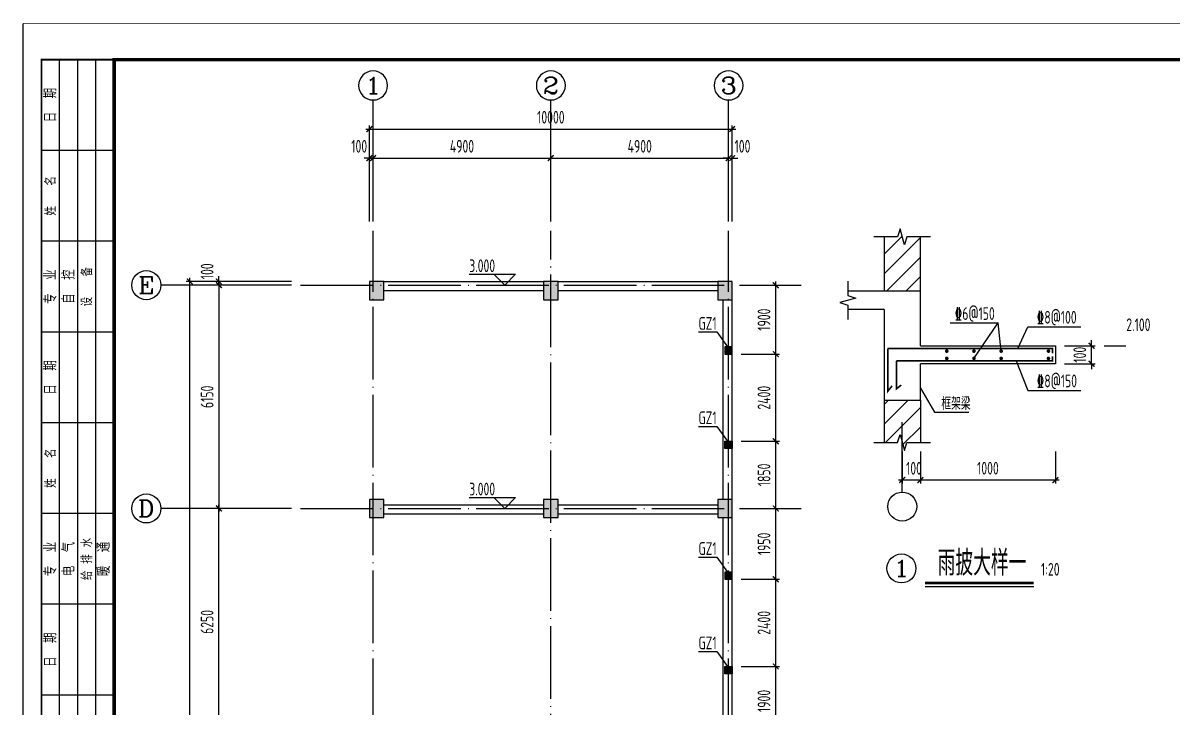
# Model space of a CAD drawing. Extents: x 287149 to 898857, y 100802 to 160212.
# Drawn here: x 710637 to 742308, y 123967 to 142832 of the extents above; entities that cross this region are included whole.
import ezdxf
from ezdxf.enums import TextEntityAlignment as Align

# ---------------------------------------------------------------- set-up
doc = ezdxf.new("R2010")
doc.units = 0
doc.header["$LTSCALE"] = 1000
doc.linetypes.add('DOTE', pattern=[2.42, 2, -0.2, 0.02, -0.2])
doc.layers.get('0').update_dxf_attribs({"linetype": 'CONTINUOUS'})
doc.layers.get('DEFPOINTS').update_dxf_attribs({"linetype": 'CONTINUOUS'})
for name, color, linetype in [('AXIS', 8, 'DOTE'), ('AXIS_DIM', 3, 'CONTINUOUS'), ('AXIS_TEXT', 3, 'CONTINUOUS'), ('COLU', 7, 'CONTINUOUS'), ('DIM', 3, 'CONTINUOUS'), ('FRAME', 3, 'CONTINUOUS'), ('GJ', 1, 'CONTINUOUS'), ('S_BEAM', 4, 'CONTINUOUS'), ('S_CL', 2, 'CONTINUOUS'), ('TEXT', 7, 'CONTINUOUS'), ('THIN', 7, 'CONTINUOUS'), ('WALL', 6, 'CONTINUOUS'), ('填充', 8, 'CONTINUOUS'), ('柱涂实', 54, 'CONTINUOUS'), ('第三道尺寸线', 4, 'CONTINUOUS')]:
    doc.layers.add(name, color=color, linetype=linetype)
doc.layers.add('rein', color=1, linetype='CONTINUOUS', lineweight=18)
doc.styles.add('_AXIS', font='complex.shx', dxfattribs={"bigfont": 'gbcbig.shx'})
doc.styles.add('_TCH_AXIS', font='COMPLEX', dxfattribs={"bigfont": 'GBCBIG'})
doc.styles.add('COMPLEX', font='COMPLEX')
doc.styles.add('DXFS', font='txt.shx', dxfattribs={"width": 0.7, "bigfont": 'dxfs.shx'})
doc.styles.add('TSSD_Dimension', font='tssdeng.shx', dxfattribs={"width": 0.7, "bigfont": 'hztxt.shx'})
doc.styles.add('TSSD_Label', font='tssdeng.shx', dxfattribs={"width": 0.7, "bigfont": 'aHzTXT.shx'})
doc.styles.add('TSSD_Rein', font='tssdeng.shx', dxfattribs={"width": 0.7, "bigfont": 'hztxt.shx'})
doc.dimstyles.new('TSSD_100_100', dxfattribs={"dimtxt": 350, "dimasz": 150, "dimexe": 100, "dimexo": 250, "dimgap": 150, "dimtad": 1, "dimdec": 0, "dimzin": 0, "dimdsep": 46, "dimtxsty": 'TSSD_Dimension', "dimblk": 'ARCHTICK', "dimcen": 0, "dimdle": 100, "dimclrd": 3, "dimclre": 3, "dimclrt": 7, "dimadec": 0, "dimazin": 0, "dimtfac": 1, "dimtdec": 0, "dimtix": 1, "dimtmove": 2, "dimatfit": 3, "dimfxl": 100, "dimtolj": 1, "dimtzin": 0, "dimarcsym": 0})
doc.dimstyles.new('TSSD_20_100', dxfattribs={"dimtxt": 350, "dimasz": 150, "dimexe": 100, "dimexo": 250, "dimgap": 150, "dimtad": 1, "dimdec": 0, "dimlfac": 0.2, "dimzin": 0, "dimdsep": 46, "dimtxsty": 'TSSD_Dimension', "dimblk": 'ARCHTICK', "dimcen": 0, "dimdle": 100, "dimclrd": 256, "dimclre": 256, "dimclrt": 55, "dimadec": 0, "dimazin": 0, "dimtfac": 1, "dimtdec": 0, "dimtix": 1, "dimtmove": 2, "dimatfit": 3, "dimldrblk": '_tsdbk', "dimfxl": 100, "dimtolj": 1, "dimtzin": 0, "dimarcsym": 0})

# ---------------------------------------------------------------- blocks, each defined once
blk = doc.blocks.new('_ARCHTICK')
at = {"color": 0}
blk.add_lwpolyline([(-0.53033, -0.53033, 0.25, 0.25, 0), (0.53033, 0.53033, 0.5, 0.5, 0)], format="xyseb", dxfattribs=at)
blk = doc.blocks.new('*D230')
at = {"layer": 'AXIS_DIM', "color": 3, "lineweight": -2}
for p, q in [((720186.971394, 139111.631469), (725286.971394, 139111.631469)), ((720286.971394, 137361.708046), (720286.971394, 139211.631469)), ((725186.971394, 137361.708046), (725186.971394, 139211.631469))]:
    blk.add_line(p, q, dxfattribs=at)
at = {"layer": 'DEFPOINTS', "color": 0}
for p in [(725186.971394, 139111.631469), (720286.971394, 137111.708046), (725186.971394, 137111.708046)]:
    blk.add_point(p, dxfattribs=at)
at = {"layer": 'AXIS_DIM', "color": 3, "lineweight": -2, "xscale": 150, "yscale": 150, "zscale": 150, "rotation": 180}
blk.add_blockref('_ARCHTICK', (720286.971394, 139111.631469), dxfattribs=at)
at = {"layer": 'AXIS_DIM', "color": 3, "lineweight": -2, "xscale": 150, "yscale": 150, "zscale": 150}
blk.add_blockref('_ARCHTICK', (725186.971394, 139111.631469), dxfattribs=at)
at = {"layer": 'AXIS_DIM', "color": 7, "insert": (722736.971394, 139436.631469), "char_height": 350, "attachment_point": 5, "style": 'TSSD_Dimension'}
blk.add_mtext('\\A1;4900', dxfattribs=at)
blk = doc.blocks.new('*D231')
at = {"layer": 'AXIS_DIM', "color": 3, "lineweight": -2}
for p, q in [((725086.971394, 139111.631469), (730186.971394, 139111.631469)), ((725186.971394, 137361.708046), (725186.971394, 139211.631469)), ((730086.971394, 137361.708046), (730086.971394, 139211.631469))]:
    blk.add_line(p, q, dxfattribs=at)
at = {"layer": 'DEFPOINTS', "color": 0}
for p in [(730086.971394, 139111.631469), (725186.971394, 137111.708046), (730086.971394, 137111.708046)]:
    blk.add_point(p, dxfattribs=at)
at = {"layer": 'AXIS_DIM', "color": 3, "lineweight": -2, "xscale": 150, "yscale": 150, "zscale": 150, "rotation": 180}
blk.add_blockref('_ARCHTICK', (725186.971394, 139111.631469), dxfattribs=at)
at = {"layer": 'AXIS_DIM', "color": 3, "lineweight": -2, "xscale": 150, "yscale": 150, "zscale": 150}
blk.add_blockref('_ARCHTICK', (730086.971394, 139111.631469), dxfattribs=at)
at = {"layer": 'AXIS_DIM', "color": 7, "insert": (727636.971394, 139436.631469), "char_height": 350, "attachment_point": 5, "style": 'TSSD_Dimension'}
blk.add_mtext('\\A1;4900', dxfattribs=at)
blk = doc.blocks.new('*D234')
at = {"layer": 'AXIS_DIM', "color": 3, "lineweight": -2}
for p, q in [((718036.971394, 135611.708046), (715937.044864, 135611.708046)), ((716037.044864, 135711.708046), (716037.044864, 129361.708046)), ((718036.971394, 129461.708046), (715937.044864, 129461.708046))]:
    blk.add_line(p, q, dxfattribs=at)
at = {"layer": 'DEFPOINTS', "color": 0}
for p in [(718286.971394, 135611.708046), (716037.044864, 129461.708046), (718286.971394, 129461.708046)]:
    blk.add_point(p, dxfattribs=at)
at = {"layer": 'AXIS_DIM', "color": 3, "lineweight": -2, "xscale": 150, "yscale": 150, "zscale": 150}
for p, rotation in [((716037.044864, 135611.708046), 90), ((716037.044864, 129461.708046), 270)]:
    blk.add_blockref('_ARCHTICK', p, dxfattribs=dict(at, rotation=rotation))
at = {"layer": 'AXIS_DIM', "color": 7, "insert": (715712.044864, 132536.708046), "char_height": 350, "attachment_point": 5, "rotation": 90, "style": 'TSSD_Dimension'}
blk.add_mtext('\\A1;6150', dxfattribs=at)
blk = doc.blocks.new('*D235')
at = {"layer": 'AXIS_DIM', "color": 3, "lineweight": -2}
for p, q in [((720186.971394, 137361.708046), (720186.971394, 140011.631469)), ((730186.971394, 137361.708046), (730186.971394, 140011.631469)), ((720086.971394, 139911.631469), (730286.971394, 139911.631469))]:
    blk.add_line(p, q, dxfattribs=at)
at = {"layer": 'DEFPOINTS', "color": 0}
for p in [(730186.971394, 139911.631469), (720186.971394, 137111.708046), (730186.971394, 137111.708046)]:
    blk.add_point(p, dxfattribs=at)
at = {"layer": 'AXIS_DIM', "color": 3, "lineweight": -2, "xscale": 150, "yscale": 150, "zscale": 150, "rotation": 180}
blk.add_blockref('_ARCHTICK', (720186.971394, 139911.631469), dxfattribs=at)
at = {"layer": 'AXIS_DIM', "color": 3, "lineweight": -2, "xscale": 150, "yscale": 150, "zscale": 150}
blk.add_blockref('_ARCHTICK', (730186.971394, 139911.631469), dxfattribs=at)
at = {"layer": 'AXIS_DIM', "color": 7, "insert": (725186.971394, 140236.631469), "char_height": 350, "attachment_point": 5, "style": 'TSSD_Dimension'}
blk.add_mtext('\\A1;10000', dxfattribs=at)
blk = doc.blocks.new('*D236')
at = {"layer": 'AXIS_DIM', "color": 3, "lineweight": -2}
for p, q in [((718036.971394, 135711.708046), (715137.044864, 135711.708046)), ((715237.044864, 110611.708046), (715237.044864, 135811.708046)), ((718036.971394, 110711.708046), (715137.044864, 110711.708046))]:
    blk.add_line(p, q, dxfattribs=at)
at = {"layer": 'DEFPOINTS', "color": 0}
for p in [(715237.044864, 135711.708046), (718286.971394, 135711.708046), (718286.971394, 110711.708046)]:
    blk.add_point(p, dxfattribs=at)
at = {"layer": 'AXIS_DIM', "color": 3, "lineweight": -2, "xscale": 150, "yscale": 150, "zscale": 150}
for p, rotation in [((715237.044864, 135711.708046), 90), ((715237.044864, 110711.708046), 270)]:
    blk.add_blockref('_ARCHTICK', p, dxfattribs=dict(at, rotation=rotation))
at = {"layer": 'AXIS_DIM', "color": 7, "insert": (714912.044864, 123211.708046), "char_height": 350, "attachment_point": 5, "rotation": 90, "style": 'TSSD_Dimension'}
blk.add_mtext('\\A1;25000', dxfattribs=at)
blk = doc.blocks.new('*D238')
at = {"layer": 'AXIS_DIM', "color": 3, "lineweight": -2}
for p, q in [((718036.971394, 135711.708046), (715937.044864, 135711.708046)), ((718036.971394, 135611.708046), (715937.044864, 135611.708046)), ((716037.044864, 135711.708046), (716037.044864, 135861.708046)), ((716037.044864, 135611.708046), (716037.044864, 135711.708046)), ((716037.044864, 135611.708046), (716037.044864, 135461.708046))]:
    blk.add_line(p, q, dxfattribs=at)
at = {"layer": 'DEFPOINTS', "color": 0}
for p in [(716037.044864, 135711.708046), (718286.971394, 135711.708046), (718286.971394, 135611.708046)]:
    blk.add_point(p, dxfattribs=at)
at = {"layer": 'AXIS_DIM', "color": 3, "lineweight": -2, "xscale": 150, "yscale": 150, "zscale": 150}
for p, rotation in [((716037.044864, 135711.708046), 270), ((716037.044864, 135611.708046), 90)]:
    blk.add_blockref('_ARCHTICK', p, dxfattribs=dict(at, rotation=rotation))
at = {"layer": 'AXIS_DIM', "color": 7, "insert": (715712.044864, 135993.951635), "char_height": 350, "attachment_point": 5, "rotation": 90, "style": 'TSSD_Dimension'}
blk.add_mtext('\\A1;100', dxfattribs=at)
blk = doc.blocks.new('*D239')
at = {"layer": 'AXIS_DIM', "color": 3, "lineweight": -2}
for p, q in [((730086.971394, 139111.631469), (729936.971394, 139111.631469)), ((730086.971394, 137361.708046), (730086.971394, 139211.631469)), ((730086.971394, 139111.631469), (730186.971394, 139111.631469)), ((730186.971394, 137361.708046), (730186.971394, 139211.631469)), ((730186.971394, 139111.631469), (730336.971394, 139111.631469))]:
    blk.add_line(p, q, dxfattribs=at)
at = {"layer": 'DEFPOINTS', "color": 0}
for p in [(730186.971394, 139111.631469), (730086.971394, 137111.708046), (730186.971394, 137111.708046)]:
    blk.add_point(p, dxfattribs=at)
at = {"layer": 'AXIS_DIM', "color": 3, "lineweight": -2, "xscale": 150, "yscale": 150, "zscale": 150}
blk.add_blockref('_ARCHTICK', (730086.971394, 139111.631469), dxfattribs=at)
at = {"layer": 'AXIS_DIM', "color": 3, "lineweight": -2, "xscale": 150, "yscale": 150, "zscale": 150, "rotation": 180}
blk.add_blockref('_ARCHTICK', (730186.971394, 139111.631469), dxfattribs=at)
at = {"layer": 'AXIS_DIM', "color": 7, "insert": (730469.214984, 139436.631469), "char_height": 350, "attachment_point": 5, "style": 'TSSD_Dimension'}
blk.add_mtext('\\A1;100', dxfattribs=at)
blk = doc.blocks.new('*D240')
at = {"layer": 'AXIS_DIM', "color": 3, "lineweight": -2}
for p, q in [((720186.971394, 139111.631469), (720036.971394, 139111.631469)), ((720186.971394, 137361.708046), (720186.971394, 139211.631469)), ((720286.971394, 139111.631469), (720186.971394, 139111.631469)), ((720286.971394, 137361.708046), (720286.971394, 139211.631469)), ((720286.971394, 139111.631469), (720436.971394, 139111.631469))]:
    blk.add_line(p, q, dxfattribs=at)
at = {"layer": 'DEFPOINTS', "color": 0}
for p in [(720186.971394, 139111.631469), (720186.971394, 137111.708046), (720286.971394, 137111.708046)]:
    blk.add_point(p, dxfattribs=at)
at = {"layer": 'AXIS_DIM', "color": 3, "lineweight": -2, "xscale": 150, "yscale": 150, "zscale": 150}
blk.add_blockref('_ARCHTICK', (720186.971394, 139111.631469), dxfattribs=at)
at = {"layer": 'AXIS_DIM', "color": 3, "lineweight": -2, "xscale": 150, "yscale": 150, "zscale": 150, "rotation": 180}
blk.add_blockref('_ARCHTICK', (720286.971394, 139111.631469), dxfattribs=at)
at = {"layer": 'AXIS_DIM', "color": 7, "insert": (719904.727804, 139436.631469), "char_height": 350, "attachment_point": 5, "style": 'TSSD_Dimension'}
blk.add_mtext('\\A1;100', dxfattribs=at)
blk = doc.blocks.new('_AXISO')
blk.add_circle((0, 0), 0.5)
at = {"layer": 'AXIS_TEXT', "style": 'COMPLEX', "width": 1.041667}
blk.add_attdef('A', text='', height=0.56, dxfattribs=at).set_placement((-0.25, -0.28), (0.25, -0.28), align=Align.FIT)
blk = doc.blocks.new('*D241')
at = {"layer": 'AXIS_DIM', "color": 3, "lineweight": -2}
for p, q in [((716037.044864, 123111.708046), (716037.044864, 129561.708046)), ((718036.971394, 129461.708046), (715937.044864, 129461.708046)), ((718036.971394, 123211.708046), (715937.044864, 123211.708046))]:
    blk.add_line(p, q, dxfattribs=at)
at = {"layer": 'DEFPOINTS', "color": 0}
for p in [(716037.044864, 129461.708046), (718286.971394, 129461.708046), (718286.971394, 123211.708046)]:
    blk.add_point(p, dxfattribs=at)
at = {"layer": 'AXIS_DIM', "color": 3, "lineweight": -2, "xscale": 150, "yscale": 150, "zscale": 150}
for p, rotation in [((716037.044864, 129461.708046), 90), ((716037.044864, 123211.708046), 270)]:
    blk.add_blockref('_ARCHTICK', p, dxfattribs=dict(at, rotation=rotation))
at = {"layer": 'AXIS_DIM', "color": 7, "insert": (715712.044864, 126336.708046), "char_height": 350, "attachment_point": 5, "rotation": 90, "style": 'TSSD_Dimension'}
blk.add_mtext('\\A1;6250', dxfattribs=at)
blk = doc.blocks.new('A$C2F0C53E4')
at = {"layer": 'FRAME', "lineweight": 18}
blk.add_line((0, 0), (0, 42000), dxfattribs=at)
at = {"layer": 'FRAME'}
for points, const_width in [([(10, 42010), (10, 10), (59410, 10), (59410, 42010)], 20), ([(2510, 41010), (2510, 1010), (58410, 1010), (58410, 41010)], 100)]:
    blk.add_lwpolyline(points, close=True, dxfattribs=dict(at, const_width=const_width))
at = {"layer": 'FRAME', "const_width": 50}
blk.add_lwpolyline([(2510, 41010), (510, 41010), (510, 18510), (2510, 18510)], dxfattribs=at)
at = {"layer": 'FRAME'}
for points in [[(1010, 18510), (1010, 41010)], [(1510, 18510), (1510, 41010)], [(2010, 18510), (2010, 41010)], [(2510, 38510), (510, 38510)], [(2510, 36010), (510, 36010)], [(2510, 33510), (510, 33510)], [(2510, 31010), (510, 31010)], [(2510, 28510), (510, 28510)], [(2510, 26010), (510, 26010)], [(2510, 23510), (510, 23510)]]:
    blk.add_lwpolyline(points, dxfattribs=at)
at = {"layer": 'FRAME', "char_height": 300, "attachment_point": 5, "rotation": 90, "style": 'DXFS'}
for s, insert, width in [('{\\f宋体|b0|i0|c134|p2;日\\Ftxt.shx,dxfs.shx|c134;  \\f宋体|b0|i0|c134|p2;期\\P}', (760, 39760), 1132.5), ('姓   名', (760, 37260), 1185), ('{\\f宋体|b0|i0|c134|p2;专\\Ftxt.shx,dxfs.shx|c134;  \\f宋体|b0|i0|c134|p2;业\\P}', (760, 34760), 1203.38), ('{\\f宋体|b0|i0|c134|p2;自\\Ftxt.shx,dxfs.shx|c134;  \\f宋体|b0|i0|c134|p2;控\\P}', (1260, 34760), 1148.25), ('设   备', (1760, 34760), 1227), ('{\\f宋体|b0|i0|c134|p2;日\\Ftxt.shx,dxfs.shx|c134;  \\f宋体|b0|i0|c134|p2;期\\P}', (760, 32260), 1132.5), ('姓   名', (760, 29760), 1185), ('{\\f宋体|b0|i0|c134|p2;专\\Ftxt.shx,dxfs.shx|c134;  \\f宋体|b0|i0|c134|p2;业\\P}', (760, 27260), 1203.38), ('{\\f宋体|b0|i0|c134|p2;电\\Ftxt.shx,dxfs.shx|c134;  \\f宋体|b0|i0|c134|p2;气\\P}', (1260, 27260), 1182.38), ('给 排 水', (1760, 27260), 1352.62), ('{\\f宋体|b0|i0|c134|p2;暖\\Ftxt.shx,dxfs.shx|c134;  \\f宋体|b0|i0|c134|p2;通\\P}', (2230, 27260), 1200.75), ('{\\f宋体|b0|i0|c134|p2;日\\Ftxt.shx,dxfs.shx|c134;  \\f宋体|b0|i0|c134|p2;期\\P}', (760, 24760), 1132.5)]:
    blk.add_mtext(s, dxfattribs=dict(at, insert=insert, width=width))
blk = doc.blocks.new('*D293')
at = {"layer": 'DEFPOINTS', "color": 0}
for p in [(730186.970631, 135611.708046), (731386.970631, 135611.708046), (730186.970631, 133711.708046)]:
    blk.add_point(p, dxfattribs=at)
at = {"layer": '第三道尺寸线', "color": 3, "lineweight": -2}
for p, q in [((730436.970631, 135611.708046), (731486.970631, 135611.708046)), ((731386.970631, 133611.708046), (731386.970631, 135711.708046)), ((730436.970631, 133711.708046), (731486.970631, 133711.708046))]:
    blk.add_line(p, q, dxfattribs=at)
at = {"layer": '第三道尺寸线', "color": 3, "lineweight": -2, "xscale": 150, "yscale": 150, "zscale": 150}
for p, rotation in [((731386.970631, 135611.708046), 90), ((731386.970631, 133711.708046), 270)]:
    blk.add_blockref('_ARCHTICK', p, dxfattribs=dict(at, rotation=rotation))
at = {"layer": '第三道尺寸线', "color": 7, "insert": (731061.970631, 134661.708046), "char_height": 350, "attachment_point": 5, "rotation": 90, "style": 'TSSD_Dimension'}
blk.add_mtext('\\A1;1900', dxfattribs=at)
blk = doc.blocks.new('*D294')
at = {"layer": 'DEFPOINTS', "color": 0}
for p in [(730186.970631, 133711.708046), (731386.970631, 133711.708046), (730186.970631, 131311.708046)]:
    blk.add_point(p, dxfattribs=at)
at = {"layer": '第三道尺寸线', "color": 3, "lineweight": -2}
for p, q in [((730436.970631, 133711.708046), (731486.970631, 133711.708046)), ((731386.970631, 131211.708046), (731386.970631, 133811.708046)), ((730436.970631, 131311.708046), (731486.970631, 131311.708046))]:
    blk.add_line(p, q, dxfattribs=at)
at = {"layer": '第三道尺寸线', "color": 3, "lineweight": -2, "xscale": 150, "yscale": 150, "zscale": 150}
for p, rotation in [((731386.970631, 133711.708046), 90), ((731386.970631, 131311.708046), 270)]:
    blk.add_blockref('_ARCHTICK', p, dxfattribs=dict(at, rotation=rotation))
at = {"layer": '第三道尺寸线', "color": 7, "insert": (731061.970631, 132511.708046), "char_height": 350, "attachment_point": 5, "rotation": 90, "style": 'TSSD_Dimension'}
blk.add_mtext('\\A1;2400', dxfattribs=at)
blk = doc.blocks.new('*D295')
at = {"layer": 'DEFPOINTS', "color": 0}
for p in [(730186.970631, 131311.708046), (731386.970631, 131311.708046), (730186.970631, 129461.708046)]:
    blk.add_point(p, dxfattribs=at)
at = {"layer": '第三道尺寸线', "color": 3, "lineweight": -2}
for p, q in [((730436.970631, 131311.708046), (731486.970631, 131311.708046)), ((731386.970631, 129361.708046), (731386.970631, 131411.708046)), ((730436.970631, 129461.708046), (731486.970631, 129461.708046))]:
    blk.add_line(p, q, dxfattribs=at)
at = {"layer": '第三道尺寸线', "color": 3, "lineweight": -2, "xscale": 150, "yscale": 150, "zscale": 150}
for p, rotation in [((731386.970631, 131311.708046), 90), ((731386.970631, 129461.708046), 270)]:
    blk.add_blockref('_ARCHTICK', p, dxfattribs=dict(at, rotation=rotation))
at = {"layer": '第三道尺寸线', "color": 7, "insert": (731061.970631, 130386.708046), "char_height": 350, "attachment_point": 5, "rotation": 90, "style": 'TSSD_Dimension'}
blk.add_mtext('\\A1;1850', dxfattribs=at)
blk = doc.blocks.new('*D296')
at = {"layer": 'DEFPOINTS', "color": 0}
for p in [(730186.970631, 129461.708046), (731386.970631, 129461.708046), (730186.970631, 127511.708046)]:
    blk.add_point(p, dxfattribs=at)
at = {"layer": '第三道尺寸线', "color": 3, "lineweight": -2}
for p, q in [((731386.970631, 127411.708046), (731386.970631, 129561.708046)), ((730436.970631, 129461.708046), (731486.970631, 129461.708046)), ((730436.970631, 127511.708046), (731486.970631, 127511.708046))]:
    blk.add_line(p, q, dxfattribs=at)
at = {"layer": '第三道尺寸线', "color": 3, "lineweight": -2, "xscale": 150, "yscale": 150, "zscale": 150}
for p, rotation in [((731386.970631, 129461.708046), 90), ((731386.970631, 127511.708046), 270)]:
    blk.add_blockref('_ARCHTICK', p, dxfattribs=dict(at, rotation=rotation))
at = {"layer": '第三道尺寸线', "color": 7, "insert": (731061.970631, 128486.708046), "char_height": 350, "attachment_point": 5, "rotation": 90, "style": 'TSSD_Dimension'}
blk.add_mtext('\\A1;1950', dxfattribs=at)
blk = doc.blocks.new('*D297')
at = {"layer": 'DEFPOINTS', "color": 0}
for p in [(730186.970631, 127511.708046), (731386.970631, 127511.708046), (730186.970631, 125111.708046)]:
    blk.add_point(p, dxfattribs=at)
at = {"layer": '第三道尺寸线', "color": 3, "lineweight": -2}
for p, q in [((730436.970631, 127511.708046), (731486.970631, 127511.708046)), ((731386.970631, 125011.708046), (731386.970631, 127611.708046)), ((730436.970631, 125111.708046), (731486.970631, 125111.708046))]:
    blk.add_line(p, q, dxfattribs=at)
at = {"layer": '第三道尺寸线', "color": 3, "lineweight": -2, "xscale": 150, "yscale": 150, "zscale": 150}
for p, rotation in [((731386.970631, 127511.708046), 90), ((731386.970631, 125111.708046), 270)]:
    blk.add_blockref('_ARCHTICK', p, dxfattribs=dict(at, rotation=rotation))
at = {"layer": '第三道尺寸线', "color": 7, "insert": (731061.970631, 126311.708046), "char_height": 350, "attachment_point": 5, "rotation": 90, "style": 'TSSD_Dimension'}
blk.add_mtext('\\A1;2400', dxfattribs=at)
blk = doc.blocks.new('*D298')
at = {"layer": 'DEFPOINTS', "color": 0}
for p in [(730186.970631, 125111.708046), (731386.970631, 125111.708046), (730186.970631, 123211.708046)]:
    blk.add_point(p, dxfattribs=at)
at = {"layer": '第三道尺寸线', "color": 3, "lineweight": -2}
for p, q in [((730436.970631, 125111.708046), (731486.970631, 125111.708046)), ((731386.970631, 123111.708046), (731386.970631, 125211.708046)), ((730436.970631, 123211.708046), (731486.970631, 123211.708046))]:
    blk.add_line(p, q, dxfattribs=at)
at = {"layer": '第三道尺寸线', "color": 3, "lineweight": -2, "xscale": 150, "yscale": 150, "zscale": 150}
for p, rotation in [((731386.970631, 125111.708046), 90), ((731386.970631, 123211.708046), 270)]:
    blk.add_blockref('_ARCHTICK', p, dxfattribs=dict(at, rotation=rotation))
at = {"layer": '第三道尺寸线', "color": 7, "insert": (731061.970631, 124161.708046), "char_height": 350, "attachment_point": 5, "rotation": 90, "style": 'TSSD_Dimension'}
blk.add_mtext('\\A1;1900', dxfattribs=at)
blk = doc.blocks.new('*D367')
at = {"layer": 'DEFPOINTS', "color": 0}
for p in [(735373.619155, 131282.551142), (739093.619155, 131282.551142), (739093.619155, 130246.016035)]:
    blk.add_point(p, dxfattribs=at)
at = {"layer": 'DIM', "color": 3, "lineweight": -2}
for p, q in [((735373.619155, 131032.551142), (735373.619155, 130146.016035)), ((739093.619155, 131032.551142), (739093.619155, 130146.016035)), ((735273.619155, 130246.016035), (739193.619155, 130246.016035))]:
    blk.add_line(p, q, dxfattribs=at)
at = {"layer": 'DIM', "color": 3, "lineweight": -2, "xscale": 150, "yscale": 150, "zscale": 150, "rotation": 180}
blk.add_blockref('_ARCHTICK', (735373.619155, 130246.016035), dxfattribs=at)
at = {"layer": 'DIM', "color": 3, "lineweight": -2, "xscale": 150, "yscale": 150, "zscale": 150}
blk.add_blockref('_ARCHTICK', (739093.619155, 130246.016035), dxfattribs=at)
at = {"layer": 'DIM', "color": 7, "insert": (737233.619155, 130571.016035), "char_height": 350, "attachment_point": 5, "style": 'TSSD_Dimension'}
blk.add_mtext('\\A1;1000', dxfattribs=at)
blk = doc.blocks.new('*D368')
at = {"layer": 'DEFPOINTS', "color": 0}
for p in [(734873.619155, 131282.551142), (735373.619155, 131282.551142), (735373.619155, 130246.016035)]:
    blk.add_point(p, dxfattribs=at)
at = {"layer": 'DIM', "color": 3, "lineweight": -2}
for p, q in [((734873.619155, 131032.551142), (734873.619155, 130146.016035)), ((735373.619155, 131032.551142), (735373.619155, 130146.016035)), ((734773.619155, 130246.016035), (735473.619155, 130246.016035))]:
    blk.add_line(p, q, dxfattribs=at)
at = {"layer": 'DIM', "color": 3, "lineweight": -2, "xscale": 150, "yscale": 150, "zscale": 150, "rotation": 180}
blk.add_blockref('_ARCHTICK', (734873.619155, 130246.016035), dxfattribs=at)
at = {"layer": 'DIM', "color": 3, "lineweight": -2, "xscale": 150, "yscale": 150, "zscale": 150}
blk.add_blockref('_ARCHTICK', (735373.619155, 130246.016035), dxfattribs=at)
at = {"layer": 'DIM', "color": 7, "insert": (735196.791803, 130567.991514), "char_height": 350, "attachment_point": 5, "style": 'TSSD_Dimension'}
blk.add_mtext('\\A1;100', dxfattribs=at)
blk = doc.blocks.new('*D369')
at = {"layer": 'DEFPOINTS', "color": 0}
for p in [(739093.619155, 133945.195955), (740091.040062, 133945.195955), (739093.619155, 133445.195955)]:
    blk.add_point(p, dxfattribs=at)
at = {"layer": 'DIM', "lineweight": -2}
for p, q in [((740091.040062, 133945.195955), (740091.040062, 134095.195955)), ((739343.619155, 133945.195955), (740191.040062, 133945.195955)), ((740091.040062, 133445.195955), (740091.040062, 133945.195955)), ((739343.619155, 133445.195955), (740191.040062, 133445.195955)), ((740091.040062, 133445.195955), (740091.040062, 133295.195955))]:
    blk.add_line(p, q, dxfattribs=at)
at = {"layer": 'DIM', "lineweight": -2, "xscale": 150, "yscale": 150, "zscale": 150}
for p, rotation in [((740091.040062, 133945.195955), 270), ((740091.040062, 133445.195955), 90)]:
    blk.add_blockref('_ARCHTICK', p, dxfattribs=dict(at, rotation=rotation))
at = {"layer": 'DIM', "color": 55, "insert": (739766.040062, 133695.195955), "char_height": 350, "attachment_point": 5, "rotation": 90, "style": 'TSSD_Dimension'}
blk.add_mtext('\\A1;100', dxfattribs=at)
blk = doc.blocks.new('_tsdbk')

msp = doc.modelspace()

# ---------------------------------------------------------------- hatches: boundary and pattern name
at = {"linetype": 'ByBlock'}
h = msp.add_hatch(dxfattribs=at)
h.set_pattern_fill('ANSI31', color=256, scale=120, style=0)
h.set_pattern_definition([(45, (0, -30000), (-269.40768, 269.40768), [])])
h.paths.add_polyline_path([(735373.619, 135445.196), (735373.619, 136945.196), (735003.619, 136945.196), (734933.619, 136725.196), (734813.619, 137165.196), (734743.619, 136945.196), (734373.619, 136945.196), (734373.619, 135445.196)])
h = msp.add_hatch(dxfattribs=at)
h.set_pattern_fill('ANSI31', color=256, scale=120, style=0)
h.set_pattern_definition([(45, (113449.5, -100116.32), (-269.40768, 269.40768), [])])
h.paths.add_polyline_path([(734373.619, 132064.657), (734373.619, 131282.551), (734743.619, 131282.551), (734813.619, 131502.551), (734933.619, 131062.551), (735003.619, 131282.551), (735373.619, 131282.551), (735373.619, 132545.196), (735212.727, 132545.196), (735212.727, 132064.657)])
h.paths.add_polyline_path([(734544.415, 132445.196), (734373.619, 132445.196), (734373.619, 132064.657), (734544.415, 132064.657)])
h.paths.add_polyline_path([(735212.727, 132445.196), (734544.415, 132445.196), (734544.415, 132064.657), (735212.727, 132064.657)])
at = {"layer": '柱涂实'}
for points in [[(720586.971, 135211.708), (720586.971, 135711.708), (720186.971, 135711.708), (720186.971, 135211.708)], [(725386.971, 135211.708), (725386.971, 135711.708), (724986.971, 135711.708), (724986.971, 135211.708)], [(730186.971, 135211.708), (730186.971, 135711.708), (729786.971, 135711.708), (729786.971, 135211.708)], [(730186.971, 133911.708), (729986.971, 133911.708), (729986.971, 133711.708), (730186.971, 133711.708)], [(730186.971, 131111.708), (729986.971, 131111.708), (729986.971, 131311.708), (730186.971, 131311.708)], [(720586.971, 129211.708), (720586.971, 129711.708), (720186.971, 129711.708), (720186.971, 129211.708)], [(725386.971, 129211.708), (725386.971, 129711.708), (724986.971, 129711.708), (724986.971, 129211.708)], [(730186.971, 129211.708), (730186.971, 129711.708), (729786.971, 129711.708), (729786.971, 129211.708)], [(730186.971, 127711.708), (729986.971, 127711.708), (729986.971, 127511.708), (730186.971, 127511.708)], [(730186.971, 124911.708), (729986.971, 124911.708), (729986.971, 125111.708), (730186.971, 125111.708)]]:
    msp.add_hatch(color=256, dxfattribs=at).paths.add_polyline_path(points)

# ---------------------------------------------------------------- linework, layer by layer
at = {"ltscale": 100}
for p, q in [((734373.619, 132445.196), (734373.619, 131282.551)), ((735373.619, 132445.196), (735373.619, 131282.551))]:
    msp.add_line(p, q, dxfattribs=at)
at = {"layer": 'AXIS'}
for p, q in [((720286.971, 108811.708), (720286.971, 137111.708)), ((725186.971, 116961.708), (725186.971, 137111.708)), ((730086.971, 108811.708), (730086.971, 137111.708)), ((718286.971, 135611.708), (732086.971, 135611.708)), ((718286.971, 129461.708), (732086.971, 129461.708))]:
    msp.add_line(p, q, dxfattribs=at)
at = {"layer": 'AXIS_TEXT'}
for p, q in [((720286.971, 137361.708), (720286.971, 140711.631)), ((725186.971, 137361.708), (725186.971, 140711.631)), ((730086.971, 137361.708), (730086.971, 140711.631)), ((718036.971, 135611.708), (714437.045, 135611.708)), ((718036.971, 129461.708), (714437.045, 129461.708))]:
    msp.add_line(p, q, dxfattribs=at)
at = {"layer": 'COLU', "ltscale": 0.01}
for points in [[(730186.971, 133711.708), (730186.971, 133911.708), (729986.971, 133911.708), (729986.971, 133711.708)], [(730186.971, 131311.708), (730186.971, 131111.708), (729986.971, 131111.708), (729986.971, 131311.708)], [(730186.971, 127511.708), (730186.971, 127711.708), (729986.971, 127711.708), (729986.971, 127511.708)], [(730186.971, 125111.708), (730186.971, 124911.708), (729986.971, 124911.708), (729986.971, 125111.708)]]:
    msp.add_lwpolyline(points, close=True, dxfattribs=at)
at = {"layer": 'DEFPOINTS'}
msp.add_line((737599.507, 133795.196), (737516.245, 134575.267), dxfattribs=at)
at = {"layer": 'DIM', "linetype": 'Continuous', "ltscale": 0.125}
msp.add_line((734873.619, 129913.655), (734873.619, 131839.857), dxfattribs=at)
msp.add_circle((734873.619, 129513.655), 400, dxfattribs=at)
at = {"layer": 'GJ', "ltscale": 0.2, "const_width": 45}
for points in [[(734593.467, 132838.55), (734473.619, 132690.938), (734473.619, 132690.938), (734473.619, 133865.196)], [(734473.619, 133865.196), (739013.619, 133865.196), (739013.619, 133735.196)], [(739013.619, 133655.196), (739013.619, 133525.196), (734712.619, 133525.196)], [(734712.619, 133525.196), (734712.619, 132755.995), (734843.596, 132859.562)]]:
    msp.add_lwpolyline(points, dxfattribs=at)
at = {"layer": 'rein', "ltscale": 0.5, "const_width": 50}
for points in [[(736124.507, 133795.196, -1), (736074.507, 133795.196, -1)], [(736874.507, 133795.196, -1), (736824.507, 133795.196, -1)], [(737624.507, 133795.196, -1), (737574.507, 133795.196, -1)], [(738927.452, 133795.196, -1), (738877.452, 133795.196, -1)], [(736124.507, 133595.196, 1), (736074.507, 133595.196, 1)], [(736874.507, 133595.196, 1), (736824.507, 133595.196, 1)], [(737624.507, 133595.196, 1), (737574.507, 133595.196, 1)], [(738927.452, 133595.196, 1), (738877.452, 133595.196, 1)]]:
    msp.add_lwpolyline(points, format="xyb", close=True, dxfattribs=at)
at = {"layer": 'S_BEAM', "ltscale": 0.01}
for p, q in [((720586.971, 135711.708), (724986.971, 135711.708)), ((725386.971, 135711.708), (729786.971, 135711.708)), ((720586.971, 135461.708), (724986.971, 135461.708)), ((725386.971, 135461.708), (729786.971, 135461.708)), ((729936.971, 129711.708), (729936.971, 135211.708)), ((730186.971, 129711.708), (730186.971, 135211.708)), ((720586.971, 129561.708), (724986.971, 129561.708)), ((725386.971, 129561.708), (729786.971, 129561.708)), ((720586.971, 129311.708), (724986.971, 129311.708)), ((725386.971, 129311.708), (729786.971, 129311.708)), ((729936.971, 123436.708), (729936.971, 129211.708)), ((730186.971, 123436.708), (730186.971, 129211.708))]:
    msp.add_line(p, q, dxfattribs=at)
at = {"layer": 'S_CL', "ltscale": 0.01}
for points in [[(720586.971, 135211.708), (720586.971, 135711.708), (720186.971, 135711.708), (720186.971, 135211.708)], [(725386.971, 135211.708), (725386.971, 135711.708), (724986.971, 135711.708), (724986.971, 135211.708)], [(730186.971, 135211.708), (730186.971, 135711.708), (729786.971, 135711.708), (729786.971, 135211.708)], [(720586.971, 129211.708), (720586.971, 129711.708), (720186.971, 129711.708), (720186.971, 129211.708)], [(725386.971, 129211.708), (725386.971, 129711.708), (724986.971, 129711.708), (724986.971, 129211.708)], [(730186.971, 129211.708), (730186.971, 129711.708), (729786.971, 129711.708), (729786.971, 129211.708)]]:
    msp.add_lwpolyline(points, close=True, dxfattribs=at)
at = {"layer": 'TEXT'}
for p, q in [((736194.38, 134575.267), (737516.245, 134575.267)), ((736849.507, 133595.196), (737516.245, 134575.267)), ((738054.494, 133865.196), (738335.846, 134466.954)), ((738335.846, 134466.954), (739796.412, 134466.954)), ((738010.68, 133525.196), (738335.846, 132713.139)), ((735373.619, 132772.759), (735761.73, 132116.517)), ((738335.846, 132713.139), (739796.412, 132713.139)), ((735761.73, 132116.517), (736709.421, 132116.517))]:
    msp.add_line(p, q, dxfattribs=at)
at = {"layer": 'TEXT', "linetype": 'ByBlock'}
msp.add_line((735501.761, 127311.169), (738496.895, 127311.169), dxfattribs=at)
at = {"layer": 'TEXT'}
for points in [[(729257.13, 134323.545), (729763.432, 134323.545), (730051.546, 133911.708)], [(729257.13, 131723.545), (729763.432, 131723.545), (730051.546, 131311.708)], [(729257.13, 128123.545), (729763.432, 128123.545), (730051.546, 127711.708)], [(729257.13, 125523.545), (729763.432, 125523.545), (730051.546, 125111.708)]]:
    msp.add_lwpolyline(points, dxfattribs=at)
at = {"layer": 'TEXT', "const_width": 70}
msp.add_lwpolyline([(738496.895, 127411.169), (735501.761, 127411.169)], dxfattribs=at)
at = {"layer": 'THIN'}
msp.add_line((740441.04, 133945.196), (741039.231, 133945.196), dxfattribs=at)
for points in [[(735653.619, 136945.196), (735003.619, 136945.196), (734933.619, 136725.196), (734813.619, 137165.196), (734743.619, 136945.196), (734093.619, 136945.196)], [(722937.211, 135911.708), (724215.672, 135911.708), (723915.672, 135611.708), (723615.672, 135911.708)], [(733373.619, 135725.196), (733373.619, 135325.196), (733593.619, 135255.196), (733153.619, 135135.196), (733373.619, 135065.196), (733373.619, 134665.196)], [(734093.619, 131282.551), (734743.619, 131282.551), (734813.619, 131502.551), (734933.619, 131062.551), (735003.619, 131282.551), (735653.619, 131282.551)], [(722937.211, 129761.708), (724215.672, 129761.708), (723915.672, 129461.708), (723615.672, 129761.708)]]:
    msp.add_lwpolyline(points, dxfattribs=at)
at = {"layer": 'THIN', "const_width": 0.45}
msp.add_lwpolyline([(741714.063, 134245.196), (740439.231, 134245.196), (740739.231, 133945.196), (741039.231, 134245.196)], dxfattribs=at)
at = {"layer": 'WALL', "color": 7, "ltscale": 100}
for p, q in [((734373.619, 136945.196), (734373.619, 135445.196)), ((735373.619, 135445.196), (733373.619, 135445.196)), ((734373.619, 134945.196), (733373.619, 134945.196)), ((734373.619, 134945.196), (734373.619, 133795.196)), ((734373.619, 133925.196), (734373.619, 132445.196)), ((734373.619, 133795.196), (734373.619, 132445.196)), ((735373.619, 132445.196), (735373.619, 133445.196)), ((734373.619, 132445.196), (735373.619, 132445.196))]:
    msp.add_line(p, q, dxfattribs=at)
for points in [[(735373.619, 133945.196), (735373.619, 136945.196)], [(735373.619, 133945.196), (739093.619, 133945.196), (739093.619, 133445.196), (735373.619, 133445.196)]]:
    msp.add_lwpolyline(points, dxfattribs=at)

# ---------------------------------------------------------------- block references
at = {"layer": 'AXIS_TEXT'}
ref = msp.add_blockref('_AXISO', (720286.971, 141111.631), dxfattribs=dict(at, xscale=-800, yscale=800, zscale=800, rotation=180))
ref.add_attrib('A', '1', dxfattribs={"height": 452.548, "style": '_AXIS', "width": 2.333333}).set_placement((720060.697, 140885.357), (720513.246, 140885.357), align=Align.FIT)
ref = msp.add_blockref('_AXISO', (725186.971, 141111.631), dxfattribs=dict(at, xscale=-800, yscale=800, zscale=800, rotation=180))
ref.add_attrib('A', '2', dxfattribs={"height": 452.548, "style": '_AXIS', "width": 1.5}).set_placement((724960.697, 140885.357), (725413.246, 140885.357), align=Align.FIT)
ref = msp.add_blockref('_AXISO', (730086.971, 141111.631), dxfattribs=dict(at, xscale=-800, yscale=800, zscale=800, rotation=180))
ref.add_attrib('A', '3', dxfattribs={"height": 452.548, "style": '_AXIS', "width": 1.5}).set_placement((729860.697, 140885.357), (730313.246, 140885.357), align=Align.FIT)
ref = msp.add_blockref('_AXISO', (714037.045, 135611.708), dxfattribs=dict(at, xscale=800, yscale=800, zscale=800))
ref.add_attrib('A', 'E', dxfattribs={"height": 452.548, "style": '_AXIS', "width": 1.3125}).set_placement((713810.771, 135385.434), (714263.319, 135385.434), align=Align.FIT)
ref = msp.add_blockref('_AXISO', (714037.045, 129461.708), dxfattribs=dict(at, xscale=800, yscale=800, zscale=800))
ref.add_attrib('A', 'D', dxfattribs={"height": 452.548, "style": '_AXIS', "width": 1.235294}).set_placement((713810.771, 129235.434), (714263.319, 129235.434), align=Align.FIT)
ref = msp.add_blockref('_AXISO', (734850.592, 127811.169), dxfattribs=dict(at, xscale=800, yscale=800, zscale=800))
ref.add_attrib('A', '1', dxfattribs={"height": 452.548, "style": '_TCH_AXIS', "width": 2.333333}).set_placement((734624.318, 127584.895), (735076.866, 127584.895), align=Align.FIT)
at = {"layer": '填充'}
msp.add_blockref('A$C2F0C53E4', (710636.971, 100811.708), dxfattribs=at)

# ---------------------------------------------------------------- texts
at = {"layer": 'TEXT', "style": 'TSSD_Rein', "width": 0.7}
for s, p in [('\x846@150', (736318.619, 134654.073)), ('\x848@100', (738578.652, 134552.254)), ('GZ1', (729257.13, 134383.545)), ('%%1328@150', (738578.652, 132798.439)), ('框架梁', (735950.953, 132176.517)), ('GZ1', (729257.13, 131783.545)), ('GZ1', (729257.13, 128183.545)), ('GZ1', (729257.13, 125583.545))]:
    msp.add_text(s, height=350, dxfattribs=at).set_placement(p)
at = {"layer": 'TEXT', "linetype": 'ByBlock', "style": 'TSSD_Rein', "width": 0.7}
msp.add_text('雨披大样一', height=700, dxfattribs=at).set_placement((738296.895, 127611.169), align=Align.RIGHT)
msp.add_text('1:20', height=350, dxfattribs=at).set_placement((738696.895, 127611.169))
at = {"layer": 'THIN', "style": 'TSSD_Label', "width": 0.7}
for p in [(722937.211, 135971.708), (722937.211, 129821.708)]:
    msp.add_text('3.000', height=350, dxfattribs=at).set_placement(p)
at = {"layer": 'THIN', "style": 'TSSD_Rein', "width": 0.7}
msp.add_text('2.100', height=350, dxfattribs=at).set_placement((741714.063, 134346.469), align=Align.RIGHT)

# ---------------------------------------------------------------- dimensions: what is measured, and where the dimension line sits
at = {"layer": 'AXIS_DIM'}
for p1, p2, distance, picture, middle in [((720186.971, 137111.708), (730186.971, 137111.708), 2799.923, '*D235', (725186.971, 140236.631)), ((720286.971, 137111.708), (725186.971, 137111.708), 1999.923, '*D230', (722736.971, 139436.631)), ((725186.971, 137111.708), (730086.971, 137111.708), 1999.923, '*D231', (727636.971, 139436.631)), ((718286.971, 110711.708), (718286.971, 135711.708), 3049.927, '*D236', (714912.045, 123211.708)), ((718286.971, 135611.708), (718286.971, 129461.708), -2249.927, '*D234', (715712.045, 132536.708)), ((718286.971, 123211.708), (718286.971, 129461.708), 2249.927, '*D241', (715712.045, 126336.708))]:
    dim = msp.add_aligned_dim(p1=p1, p2=p2, distance=distance, dimstyle='TSSD_100_100', dxfattribs=at)
    dim.commit()
    dim.dimension.update_dxf_attribs({"geometry": picture, "text_midpoint": middle})
for base, p1, p2, angle, picture, middle in [((720186.971, 139111.631), (720286.971, 137111.708), (720186.971, 137111.708), 180, '*D240', (719904.728, 139436.631)), ((716037.045, 135711.708), (718286.971, 135611.708), (718286.971, 135711.708), 270, '*D238', (715712.045, 135993.952))]:
    dim = msp.add_linear_dim(base=base, p1=p1, p2=p2, angle=angle, dimstyle='TSSD_100_100', dxfattribs=at)
    dim.commit()
    dim.dimension.update_dxf_attribs({"geometry": picture, "text_midpoint": middle, "dimtype": 160})
dim = msp.add_linear_dim(base=(730186.971, 139111.631), p1=(730086.971, 137111.708), p2=(730186.971, 137111.708), dimstyle='TSSD_100_100', dxfattribs=at)
dim.commit()
dim.dimension.update_dxf_attribs({"geometry": '*D239', "text_midpoint": (730469.215, 139436.631), "dimtype": 160})
at = {"layer": 'DIM'}
dim = msp.add_linear_dim(base=(740091.04, 133945.196), p1=(739093.619, 133445.196), p2=(739093.619, 133945.196), angle=270, dimstyle='TSSD_20_100', dxfattribs=at)
dim.commit()
dim.dimension.update_dxf_attribs({"geometry": '*D369', "text_midpoint": (739766.04, 133695.196)})
dim = msp.add_linear_dim(base=(735373.619, 130246.016), p1=(734873.619, 131282.551), p2=(735373.619, 131282.551), text='100', dimstyle='TSSD_100_100', dxfattribs=at)
dim.commit()
dim.dimension.update_dxf_attribs({"geometry": '*D368', "text_midpoint": (735196.792, 130567.992), "dimtype": 160})
dim = msp.add_linear_dim(base=(739093.619, 130246.016), p1=(735373.619, 131282.551), p2=(739093.619, 131282.551), text='1000', dimstyle='TSSD_100_100', dxfattribs=at)
dim.commit()
dim.dimension.update_dxf_attribs({"geometry": '*D367', "text_midpoint": (737233.619, 130571.016)})
at = {"layer": '第三道尺寸线'}
for p1, p2, picture, middle in [((730186.971, 133711.708), (730186.971, 135611.708), '*D293', (731061.971, 134661.708)), ((730186.971, 131311.708), (730186.971, 133711.708), '*D294', (731061.971, 132511.708)), ((730186.971, 129461.708), (730186.971, 131311.708), '*D295', (731061.971, 130386.708)), ((730186.971, 127511.708), (730186.971, 129461.708), '*D296', (731061.971, 128486.708)), ((730186.971, 125111.708), (730186.971, 127511.708), '*D297', (731061.971, 126311.708)), ((730186.971, 123211.708), (730186.971, 125111.708), '*D298', (731061.971, 124161.708))]:
    dim = msp.add_aligned_dim(p1=p1, p2=p2, distance=-1200, dimstyle='TSSD_100_100', dxfattribs=at)
    dim.commit()
    dim.dimension.update_dxf_attribs({"geometry": picture, "text_midpoint": middle})

doc.saveas('drawing.dxf')
